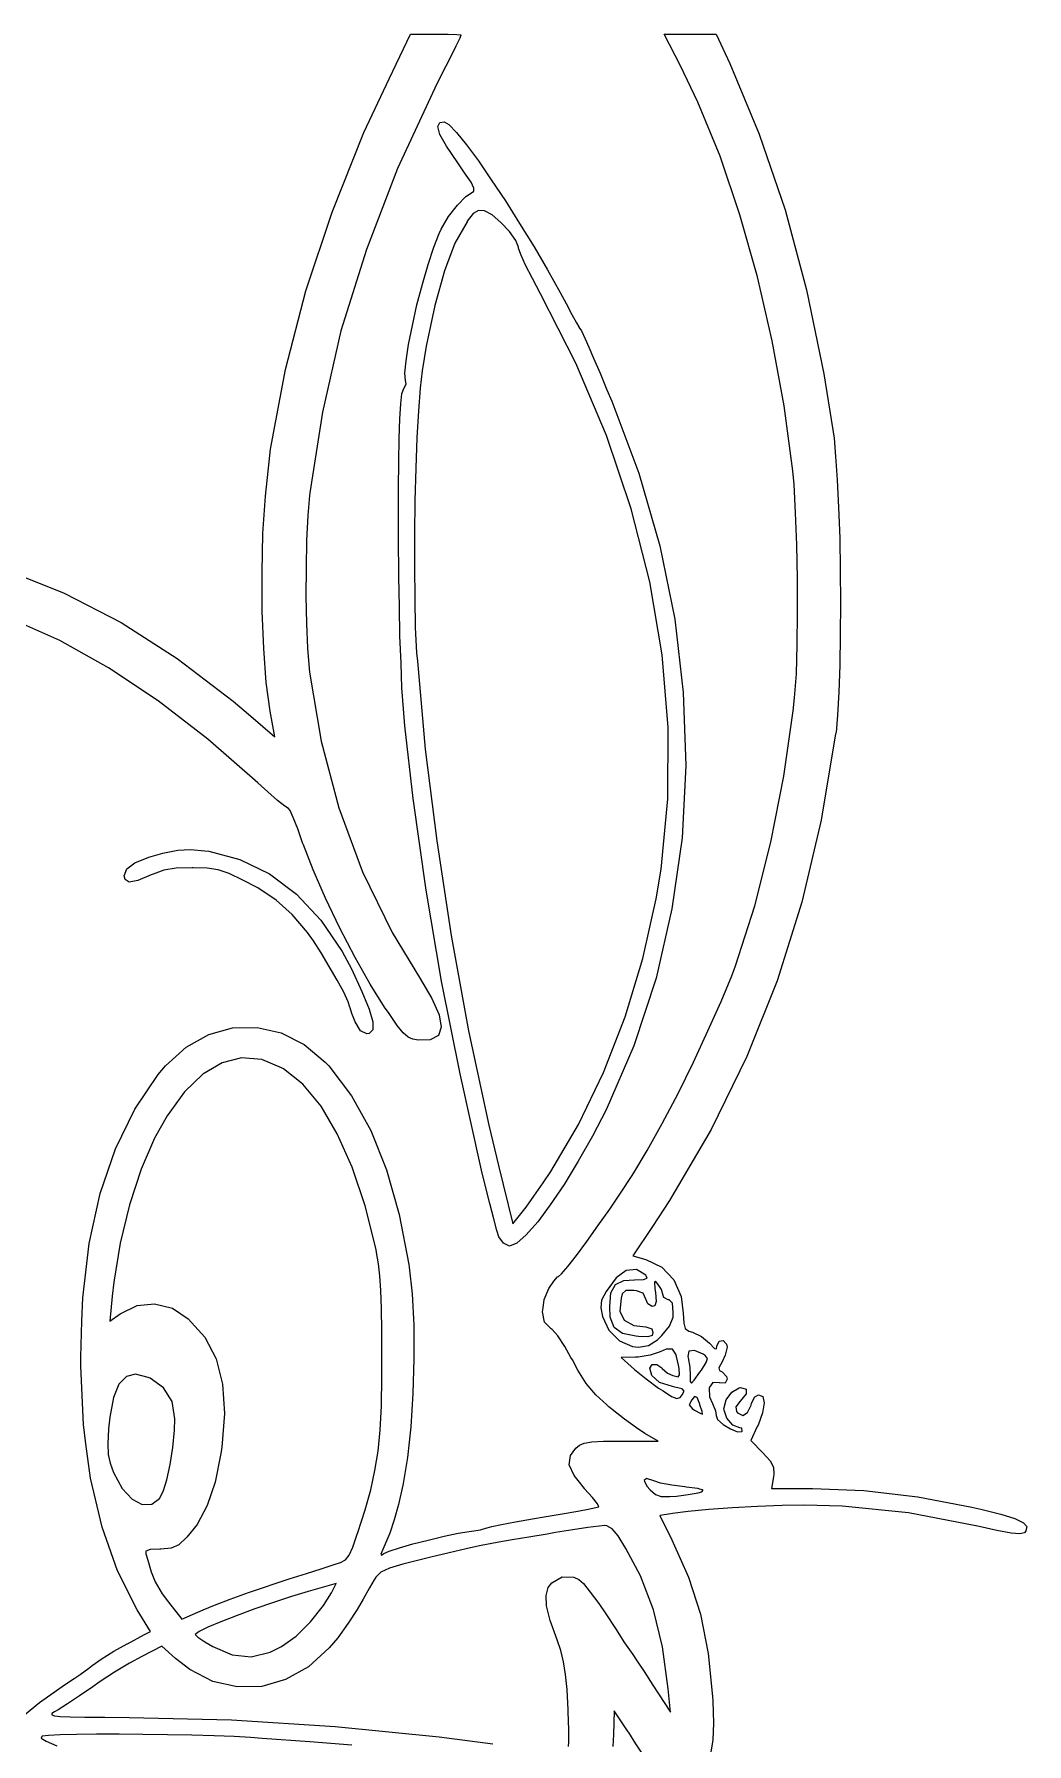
# Model space of a CAD drawing. Extents: x 85.3 to 113.2, y -106.5 to -93.2.
# Drawn here: x 110.012 to 112.468, y -97.719 to -93.487 of the extents above; entities that cross this region are included whole.
import ezdxf

# ---------------------------------------------------------------- set-up
doc = ezdxf.new("R2010")
doc.units = 0
doc.layers.add('BLACK', color=7, linetype='CONTINUOUS')

msp = doc.modelspace()

# ---------------------------------------------------------------- linework, layer by layer
at = {"layer": 'BLACK', "linetype": 'CONTINUOUS'}
for p, q in [((110.89, -93.597), (110.943, -93.4866)), ((110.943, -93.4866), (111.006, -93.4866)), ((111.006, -93.4866), (111.036, -93.4869)), ((111.036, -93.4869), (111.058, -93.4875)), ((111.058, -93.4875), (111.068, -93.4885)), ((111.068, -93.4887), (111.065, -93.4964)), ((111.068, -93.4885), (111.068, -93.4887)), ((111.611, -93.5652), (111.571, -93.4866)), ((111.571, -93.4866), (111.699, -93.4866)), ((111.699, -93.4866), (111.733, -93.5595)), ((111.055, -93.5166), (111.04, -93.5468)), ((111.065, -93.4964), (111.055, -93.5166)), ((111.04, -93.5468), (111.021, -93.5845)), ((111.654, -93.6551), (111.611, -93.5652)), ((111.733, -93.5595), (111.806, -93.7341)), ((110.828, -93.73), (110.89, -93.597)), ((111.021, -93.5845), (111.003, -93.6199)), ((111.003, -93.6199), (110.911, -93.8187)), ((111.709, -93.7888), (111.654, -93.6551)), ((110.749, -93.9269), (110.828, -93.73)), ((111.011, -93.7152), (111.016, -93.7052)), ((111.016, -93.7346), (111.011, -93.7152)), ((111.016, -93.7052), (111.026, -93.7033)), ((111.032, -93.7641), (111.016, -93.7346)), ((111.026, -93.7033), (111.038, -93.7102)), ((111.038, -93.7102), (111.057, -93.7299)), ((111.057, -93.7299), (111.082, -93.7604)), ((111.806, -93.7341), (111.87, -93.9212)), ((111.06, -93.8048), (111.032, -93.7641)), ((111.082, -93.7604), (111.111, -93.8)), ((110.911, -93.8187), (110.834, -94.0196)), ((111.077, -93.8299), (111.06, -93.8048)), ((111.111, -93.8), (111.143, -93.8468)), ((111.758, -93.9336), (111.709, -93.7888)), ((111.093, -93.8531), (111.077, -93.8299)), ((111.1, -93.8674), (111.093, -93.8531)), ((111.1, -93.8754), (111.1, -93.8674)), ((111.143, -93.8468), (111.178, -93.899)), ((111.037, -93.9383), (111.059, -93.91)), ((111.059, -93.91), (111.08, -93.8888)), ((111.08, -93.8888), (111.094, -93.8795)), ((111.094, -93.8795), (111.1, -93.8754)), ((111.178, -93.899), (111.213, -93.9549)), ((110.684, -94.122), (110.749, -93.9269)), ((111.019, -93.969), (111.037, -93.9383)), ((111.083, -93.9507), (111.053, -94.0036)), ((111.098, -93.9306), (111.083, -93.9498)), ((111.083, -93.9498), (111.083, -93.9507)), ((111.111, -93.9231), (111.098, -93.9306)), ((111.126, -93.9242), (111.111, -93.9231)), ((111.145, -93.9341), (111.126, -93.9242)), ((111.126, -93.9242), (111.126, -93.9242)), ((111.167, -93.9526), (111.145, -93.9341)), ((111.188, -93.9751), (111.167, -93.9526)), ((111.802, -94.0869), (111.758, -93.9336)), ((111.87, -93.9212), (111.923, -94.1195)), ((111.001, -94.014), (111.014, -93.9797)), ((111.014, -93.9797), (111.019, -93.969)), ((111.204, -93.9971), (111.188, -93.9751)), ((111.21, -94.0141), (111.204, -93.9971)), ((111.213, -93.9549), (111.249, -94.0126)), ((110.834, -94.0196), (110.771, -94.2212)), ((110.987, -94.057), (111.001, -94.014)), ((111.053, -94.0036), (111.027, -94.0728)), ((111.21, -94.0159), (111.21, -94.0141)), ((111.216, -94.0317), (111.21, -94.0159)), ((111.228, -94.0581), (111.216, -94.0317)), ((111.249, -94.0126), (111.282, -94.0702)), ((110.973, -94.1056), (110.987, -94.057)), ((111.027, -94.0728), (111.003, -94.158)), ((111.245, -94.0917), (111.228, -94.0581)), ((111.282, -94.0702), (111.313, -94.1261)), ((110.634, -94.317), (110.684, -94.122)), ((110.959, -94.1568), (110.973, -94.1056)), ((111.265, -94.1294), (111.245, -94.0917)), ((111.838, -94.2456), (111.802, -94.0869)), ((111.923, -94.1195), (111.966, -94.3277)), ((110.948, -94.2075), (110.959, -94.1568)), ((111.003, -94.158), (110.982, -94.2589)), ((111.352, -94.3007), (111.265, -94.1294)), ((111.313, -94.1261), (111.328, -94.1532)), ((111.328, -94.1532), (111.342, -94.1802)), ((110.938, -94.2546), (110.948, -94.2075)), ((111.342, -94.1802), (111.354, -94.2009)), ((111.354, -94.2009), (111.36, -94.2112)), ((110.771, -94.2212), (110.725, -94.4223)), ((111.36, -94.2112), (111.36, -94.2116)), ((111.36, -94.2116), (111.366, -94.221)), ((111.366, -94.221), (111.375, -94.241)), ((111.375, -94.241), (111.384, -94.2616)), ((111.868, -94.4069), (111.838, -94.2456)), ((110.932, -94.295), (110.938, -94.2546)), ((110.982, -94.2589), (110.972, -94.3199)), ((111.384, -94.2616), (111.396, -94.2889)), ((111.396, -94.2889), (111.412, -94.3259)), ((110.597, -94.514), (110.634, -94.317)), ((110.929, -94.3258), (110.932, -94.295)), ((110.931, -94.3437), (110.929, -94.3258)), ((110.972, -94.3199), (110.967, -94.3625)), ((111.428, -94.4804), (111.352, -94.3007)), ((111.412, -94.3259), (111.429, -94.3671)), ((111.966, -94.3277), (111.991, -94.4866)), ((110.919, -94.4014), (110.922, -94.3769)), ((110.922, -94.3769), (110.925, -94.3681)), ((110.925, -94.3681), (110.932, -94.3522)), ((110.932, -94.3522), (110.931, -94.3437)), ((110.967, -94.3625), (110.963, -94.4188)), ((111.429, -94.3671), (111.441, -94.3949)), ((110.917, -94.4389), (110.919, -94.4014)), ((110.963, -94.4188), (110.959, -94.486)), ((111.441, -94.3949), (111.508, -94.5732)), ((111.889, -94.5679), (111.868, -94.4069)), ((110.725, -94.4223), (110.694, -94.6216)), ((110.915, -94.4876), (110.917, -94.4389)), ((110.914, -94.5455), (110.915, -94.4876)), ((110.959, -94.486), (110.956, -94.5612)), ((111.489, -94.6613), (111.428, -94.4804)), ((111.991, -94.4866), (111.995, -94.5318)), ((110.584, -94.6299), (110.593, -94.5451)), ((110.593, -94.5451), (110.597, -94.514)), ((110.913, -94.6106), (110.914, -94.5455)), ((111.995, -94.5318), (111.999, -94.5901)), ((110.956, -94.5612), (110.954, -94.6415)), ((111.508, -94.5732), (111.56, -94.7535)), ((111.892, -94.6011), (111.889, -94.5679)), ((110.578, -94.7225), (110.584, -94.6299)), ((110.693, -94.6283), (110.689, -94.6784)), ((110.694, -94.6216), (110.693, -94.6283)), ((110.913, -94.681), (110.913, -94.6106)), ((111.896, -94.6718), (111.892, -94.6011)), ((111.999, -94.5901), (112.002, -94.6584)), ((110.954, -94.6415), (110.953, -94.7239)), ((111.535, -94.8426), (111.489, -94.6613)), ((111.899, -94.7511), (111.896, -94.6718)), ((112.002, -94.6584), (112.005, -94.7339)), ((110.689, -94.6784), (110.686, -94.7397)), ((110.913, -94.7547), (110.913, -94.681)), ((110.576, -94.819), (110.578, -94.7225)), ((110.686, -94.7397), (110.685, -94.8076)), ((110.914, -94.8056), (110.913, -94.7547)), ((110.953, -94.7239), (110.953, -94.8056)), ((111.56, -94.7535), (111.597, -94.9348)), ((111.901, -94.8348), (111.899, -94.7511)), ((112.005, -94.7339), (112.006, -94.8136)), ((109.944, -94.8135), (110.086, -94.8703)), ((110.576, -94.9153), (110.576, -94.819)), ((110.685, -94.8076), (110.684, -94.8778)), ((110.914, -94.8298), (110.914, -94.8056)), ((110.916, -94.9043), (110.914, -94.8298)), ((110.953, -94.8056), (110.954, -94.8838)), ((111.566, -95.0234), (111.535, -94.8426)), ((111.901, -94.9187), (111.901, -94.8348)), ((112.006, -94.8136), (112.007, -94.8945)), ((110.086, -94.8703), (110.227, -94.9433)), ((110.684, -94.8778), (110.686, -94.9456)), ((110.954, -94.8838), (110.955, -94.9555)), ((110.58, -95.0073), (110.576, -94.9153)), ((110.917, -94.9762), (110.916, -94.9043)), ((111.9, -94.9986), (111.901, -94.9187)), ((112.007, -94.8945), (112.006, -94.9738)), ((110.075, -94.9879), (109.957, -94.935)), ((110.227, -94.9433), (110.366, -95.0325)), ((110.686, -94.9456), (110.688, -95.0068)), ((110.955, -94.9555), (110.958, -95.0177)), ((111.597, -94.9348), (111.618, -95.1163)), ((110.196, -95.0552), (110.075, -94.9879)), ((110.586, -95.0911), (110.58, -95.0073)), ((110.688, -95.0068), (110.692, -95.0568)), ((110.92, -95.0436), (110.917, -94.9762)), ((111.898, -95.0702), (111.9, -94.9986)), ((112.006, -94.9738), (112.005, -95.0484)), ((110.319, -95.1365), (110.196, -95.0552)), ((110.366, -95.0325), (110.504, -95.1376)), ((110.922, -95.1045), (110.92, -95.0436)), ((110.958, -95.0177), (110.96, -95.0386)), ((110.96, -95.0386), (110.979, -95.2562)), ((111.581, -95.2027), (111.566, -95.0234)), ((112.005, -95.0484), (112.003, -95.1155)), ((110.596, -95.1625), (110.586, -95.0911)), ((110.692, -95.0568), (110.693, -95.0658)), ((110.693, -95.0658), (110.722, -95.2369)), ((111.893, -95.1295), (111.898, -95.0702)), ((110.442, -95.2316), (110.319, -95.1365)), ((110.504, -95.1376), (110.548, -95.1748)), ((110.926, -95.157), (110.922, -95.1045)), ((111.618, -95.1163), (111.624, -95.2969)), ((111.89, -95.162), (111.893, -95.1295)), ((112.003, -95.1155), (112, -95.1721)), ((110.548, -95.1748), (110.607, -95.2258)), ((110.607, -95.2258), (110.596, -95.1625)), ((110.929, -95.1991), (110.926, -95.157)), ((111.867, -95.3237), (111.89, -95.162)), ((112, -95.1721), (111.996, -95.2152)), ((110.95, -95.379), (110.929, -95.1991)), ((111.58, -95.3796), (111.581, -95.2027)), ((111.995, -95.2182), (111.959, -95.4322)), ((111.996, -95.2152), (111.995, -95.2182)), ((110.565, -95.3399), (110.442, -95.2316)), ((110.722, -95.2369), (110.766, -95.4019)), ((110.979, -95.2562), (111.008, -95.4838)), ((111.624, -95.2969), (111.615, -95.4757)), ((110.59, -95.3619), (110.565, -95.3399)), ((111.835, -95.4864), (111.867, -95.3237)), ((110.614, -95.3833), (110.59, -95.3619)), ((110.632, -95.3979), (110.614, -95.3833)), ((110.982, -95.6053), (110.95, -95.379)), ((111.563, -95.5533), (111.58, -95.3796)), ((110.641, -95.4033), (110.632, -95.3979)), ((110.645, -95.4082), (110.641, -95.4033)), ((110.653, -95.4261), (110.645, -95.4082)), ((110.664, -95.454), (110.653, -95.4261)), ((110.766, -95.4019), (110.824, -95.5599)), ((111.959, -95.4322), (111.911, -95.6357)), ((110.676, -95.4887), (110.664, -95.454)), ((111.615, -95.4757), (111.59, -95.6516)), ((110.296, -95.524), (110.33, -95.5144)), ((110.33, -95.5144), (110.367, -95.5068)), ((110.367, -95.5068), (110.399, -95.5047)), ((110.399, -95.5047), (110.434, -95.508)), ((110.434, -95.508), (110.444, -95.5094)), ((110.444, -95.5094), (110.521, -95.5297)), ((110.678, -95.4937), (110.676, -95.4887)), ((110.702, -95.5554), (110.678, -95.4937)), ((111.008, -95.4838), (111.044, -95.7175)), ((111.795, -95.6447), (111.835, -95.4864)), ((110.235, -95.5701), (110.241, -95.553)), ((110.241, -95.553), (110.261, -95.5379)), ((110.261, -95.5379), (110.296, -95.524)), ((110.333, -95.556), (110.306, -95.5659)), ((110.363, -95.5511), (110.333, -95.556)), ((110.403, -95.5499), (110.363, -95.5511)), ((110.405, -95.5499), (110.403, -95.5499)), ((110.44, -95.5511), (110.405, -95.5499)), ((110.467, -95.5555), (110.44, -95.5511)), ((110.494, -95.5647), (110.467, -95.5555)), ((110.521, -95.5297), (110.594, -95.5654)), ((110.733, -95.6255), (110.702, -95.5554)), ((110.824, -95.5599), (110.898, -95.7104)), ((111.551, -95.6272), (111.563, -95.5533)), ((110.237, -95.5793), (110.235, -95.5701)), ((110.247, -95.5858), (110.237, -95.5793)), ((110.268, -95.582), (110.247, -95.5858)), ((110.301, -95.568), (110.268, -95.582)), ((110.306, -95.5659), (110.301, -95.568)), ((110.528, -95.5806), (110.494, -95.5647)), ((110.565, -95.5999), (110.528, -95.5806)), ((110.611, -95.6303), (110.565, -95.5999)), ((110.594, -95.5654), (110.661, -95.6158)), ((111.02, -95.8308), (110.982, -95.6053)), ((110.65, -95.6655), (110.611, -95.6303)), ((110.661, -95.6158), (110.721, -95.68)), ((110.768, -95.6993), (110.733, -95.6255)), ((111.518, -95.7747), (111.551, -95.6272)), ((111.747, -95.7929), (111.795, -95.6447)), ((111.911, -95.6357), (111.85, -95.8303)), ((110.688, -95.7103), (110.65, -95.6655)), ((110.721, -95.68), (110.774, -95.7573)), ((111.59, -95.6516), (111.551, -95.8236)), ((110.703, -95.7311), (110.688, -95.7103)), ((110.722, -95.7609), (110.703, -95.7311)), ((110.806, -95.772), (110.768, -95.6993)), ((110.898, -95.7104), (110.965, -95.8218)), ((111.044, -95.7175), (111.087, -95.9534)), ((110.742, -95.7944), (110.722, -95.7609)), ((110.774, -95.7573), (110.797, -95.8002)), ((110.843, -95.8387), (110.806, -95.772)), ((110.762, -95.8282), (110.742, -95.7944)), ((110.797, -95.8002), (110.823, -95.8567)), ((111.474, -95.919), (111.518, -95.7747)), ((111.738, -95.8173), (111.747, -95.7929)), ((110.778, -95.8585), (110.762, -95.8282)), ((110.789, -95.882), (110.778, -95.8585)), ((110.823, -95.8567), (110.841, -95.9002)), ((110.879, -95.8949), (110.843, -95.8387)), ((110.965, -95.8218), (110.996, -95.8734)), ((111.066, -96.0604), (111.02, -95.8308)), ((111.551, -95.8236), (111.496, -95.9908)), ((111.712, -95.8815), (111.738, -95.8173)), ((111.85, -95.8303), (111.775, -96.0172)), ((110.793, -95.895), (110.789, -95.882)), ((110.794, -95.8967), (110.793, -95.895)), ((110.798, -95.9106), (110.794, -95.8967)), ((110.841, -95.9002), (110.85, -95.9315)), ((110.89, -95.9113), (110.879, -95.8949)), ((110.996, -95.8734), (111.014, -95.9143)), ((111.679, -95.9541), (111.712, -95.8815)), ((110.806, -95.9314), (110.798, -95.9106)), ((110.819, -95.9537), (110.806, -95.9314)), ((110.85, -95.9315), (110.85, -95.9514)), ((110.91, -95.9403), (110.89, -95.9113)), ((110.925, -95.9589), (110.91, -95.9403)), ((111.014, -95.9143), (111.019, -95.9448)), ((111.421, -96.0571), (111.474, -95.919)), ((110.388, -95.9943), (110.444, -95.963)), ((110.444, -95.963), (110.503, -95.9466)), ((110.503, -95.9466), (110.564, -95.9452)), ((110.564, -95.9452), (110.623, -95.9588)), ((110.623, -95.9588), (110.68, -95.9875)), ((110.835, -95.9616), (110.819, -95.9537)), ((110.841, -95.9607), (110.835, -95.9616)), ((110.85, -95.9514), (110.841, -95.9607)), ((110.937, -95.9696), (110.925, -95.9589)), ((110.949, -95.9747), (110.937, -95.9696)), ((110.963, -95.9767), (110.949, -95.9747)), ((110.992, -95.9757), (110.963, -95.9767)), ((111.012, -95.9652), (110.992, -95.9757)), ((111.019, -95.9448), (111.012, -95.9652)), ((111.087, -95.9534), (111.137, -96.1874)), ((111.643, -96.0313), (111.679, -95.9541)), ((110.337, -96.0407), (110.388, -95.9943)), ((110.525, -96.0207), (110.477, -96.0328)), ((110.575, -96.0247), (110.525, -96.0207)), ((110.624, -96.0451), (110.575, -96.0247)), ((110.68, -95.9875), (110.732, -96.0311)), ((111.496, -95.9908), (111.427, -96.1491)), ((111.775, -96.0172), (111.687, -96.1979)), ((110.261, -96.1477), (110.319, -96.0621)), ((110.319, -96.0621), (110.337, -96.0407)), ((110.429, -96.0609), (110.384, -96.1047)), ((110.477, -96.0328), (110.429, -96.0609)), ((110.629, -96.048), (110.624, -96.0451)), ((110.677, -96.0862), (110.629, -96.048)), ((110.732, -96.0311), (110.741, -96.0407)), ((110.741, -96.0407), (110.797, -96.1151)), ((111.119, -96.2991), (111.066, -96.0604)), ((111.359, -96.1858), (111.421, -96.0571)), ((111.605, -96.1089), (111.643, -96.0313)), ((110.384, -96.1047), (110.341, -96.164)), ((110.722, -96.1399), (110.677, -96.0862)), ((111.566, -96.1831), (111.605, -96.1089)), ((110.213, -96.246), (110.261, -96.1477)), ((110.762, -96.2084), (110.722, -96.1399)), ((110.797, -96.1151), (110.845, -96.2005)), ((111.427, -96.1491), (111.393, -96.2145)), ((110.341, -96.164), (110.31, -96.2198)), ((111.137, -96.1874), (111.161, -96.2875)), ((111.29, -96.3021), (111.359, -96.1858)), ((111.529, -96.2499), (111.566, -96.1831)), ((111.687, -96.1979), (111.584, -96.3738)), ((110.31, -96.2198), (110.277, -96.2964)), ((110.799, -96.2909), (110.762, -96.2084)), ((110.845, -96.2005), (110.884, -96.2978)), ((111.393, -96.2145), (111.358, -96.2766)), ((110.175, -96.3568), (110.213, -96.246)), ((111.358, -96.2766), (111.323, -96.3339)), ((111.496, -96.3053), (111.529, -96.2499)), ((110.277, -96.2964), (110.248, -96.3845)), ((110.831, -96.3867), (110.799, -96.2909)), ((110.884, -96.2978), (110.915, -96.4082)), ((111.128, -96.336), (111.119, -96.2991)), ((111.161, -96.2875), (111.196, -96.4316)), ((111.271, -96.3302), (111.29, -96.3021)), ((111.464, -96.3536), (111.49, -96.3144)), ((111.49, -96.3144), (111.496, -96.3053)), ((110.148, -96.4799), (110.175, -96.3568)), ((111.139, -96.3811), (111.128, -96.336)), ((111.229, -96.3901), (111.248, -96.3631)), ((111.248, -96.3631), (111.271, -96.3302)), ((111.323, -96.3339), (111.289, -96.3844)), ((111.436, -96.395), (111.464, -96.3536)), ((110.248, -96.3845), (110.225, -96.4792)), ((110.858, -96.4949), (110.831, -96.3867)), ((110.915, -96.4082), (110.939, -96.5324)), ((111.149, -96.4196), (111.139, -96.3811)), ((111.196, -96.4316), (111.216, -96.407)), ((111.216, -96.407), (111.229, -96.3901)), ((111.289, -96.3844), (111.258, -96.4267)), ((111.407, -96.4363), (111.436, -96.395)), ((111.584, -96.3738), (111.542, -96.4384)), ((111.157, -96.4482), (111.149, -96.4196)), ((111.162, -96.4637), (111.157, -96.4482)), ((111.258, -96.4267), (111.229, -96.459)), ((111.379, -96.4753), (111.407, -96.4363)), ((111.542, -96.4384), (111.493, -96.511)), ((110.132, -96.6149), (110.148, -96.4799)), ((110.225, -96.4792), (110.209, -96.5756)), ((111.173, -96.4793), (111.162, -96.4637)), ((111.188, -96.4866), (111.173, -96.4793)), ((111.206, -96.4795), (111.188, -96.4866)), ((111.229, -96.459), (111.206, -96.4795)), ((111.354, -96.5096), (111.379, -96.4753)), ((110.859, -96.5026), (110.858, -96.4949)), ((110.864, -96.5303), (110.859, -96.5026)), ((110.867, -96.5607), (110.864, -96.5303)), ((110.939, -96.5324), (110.94, -96.5392)), ((111.332, -96.537), (111.354, -96.5096)), ((111.493, -96.511), (111.525, -96.5197)), ((111.525, -96.5197), (111.565, -96.539)), ((110.209, -96.5756), (110.205, -96.611)), ((110.87, -96.5967), (110.867, -96.5607)), ((110.94, -96.5392), (110.947, -96.6052)), ((111.285, -96.592), (111.298, -96.5732)), ((111.298, -96.5732), (111.307, -96.5625)), ((111.307, -96.5625), (111.309, -96.5616)), ((111.309, -96.5616), (111.317, -96.5551)), ((111.317, -96.5551), (111.332, -96.537)), ((111.452, -96.5655), (111.427, -96.5988)), ((111.45, -96.5821), (111.471, -96.5721)), ((111.477, -96.5468), (111.452, -96.5655)), ((111.471, -96.5721), (111.497, -96.5699)), ((111.502, -96.5446), (111.477, -96.5468)), ((111.497, -96.5699), (111.52, -96.5692)), ((111.525, -96.559), (111.502, -96.5446)), ((111.52, -96.5692), (111.529, -96.5663)), ((111.526, -96.5602), (111.525, -96.559)), ((111.529, -96.5663), (111.526, -96.5602)), ((111.549, -96.5735), (111.547, -96.5763)), ((111.547, -96.5763), (111.548, -96.5925)), ((111.556, -96.5819), (111.549, -96.5735)), ((111.565, -96.539), (111.595, -96.5703)), ((111.595, -96.5703), (111.613, -96.6114)), ((110.13, -96.6728), (110.132, -96.6149)), ((110.205, -96.611), (110.199, -96.6728)), ((110.871, -96.641), (110.87, -96.5967)), ((110.947, -96.6052), (110.951, -96.6822)), ((111.271, -96.6395), (111.274, -96.6188)), ((111.274, -96.6188), (111.285, -96.592)), ((111.416, -96.6205), (111.414, -96.6395)), ((111.427, -96.5988), (111.416, -96.6205)), ((111.436, -96.6366), (111.439, -96.6028)), ((111.439, -96.6028), (111.45, -96.5821)), ((111.464, -96.6153), (111.461, -96.6477)), ((111.467, -96.6051), (111.464, -96.6153)), ((111.476, -96.5968), (111.467, -96.6051)), ((111.496, -96.5965), (111.476, -96.5968)), ((111.502, -96.5972), (111.496, -96.5965)), ((111.519, -96.6036), (111.502, -96.5972)), ((111.525, -96.6178), (111.519, -96.6036)), ((111.53, -96.6295), (111.525, -96.6178)), ((111.548, -96.5925), (111.549, -96.6012)), ((111.549, -96.6012), (111.551, -96.6239)), ((111.564, -96.5941), (111.556, -96.5819)), ((111.568, -96.609), (111.564, -96.5941)), ((111.57, -96.6141), (111.568, -96.609)), ((111.581, -96.6199), (111.57, -96.6141)), ((111.583, -96.6201), (111.581, -96.6199)), ((111.591, -96.628), (111.583, -96.6201)), ((111.613, -96.6114), (111.618, -96.6526)), ((110.199, -96.6728), (110.225, -96.6546)), ((110.225, -96.6546), (110.267, -96.634)), ((110.267, -96.634), (110.31, -96.6293)), ((110.31, -96.6293), (110.354, -96.6404)), ((110.354, -96.6404), (110.393, -96.6668)), ((110.872, -96.6965), (110.871, -96.641)), ((111.27, -96.6494), (111.271, -96.6395)), ((111.275, -96.675), (111.27, -96.6494)), ((111.414, -96.6395), (111.418, -96.6606)), ((111.418, -96.6606), (111.434, -96.6951)), ((111.437, -96.6628), (111.436, -96.6366)), ((111.447, -96.6881), (111.437, -96.6628)), ((111.461, -96.6477), (111.472, -96.6704)), ((111.541, -96.6366), (111.53, -96.6295)), ((111.548, -96.6344), (111.541, -96.6366)), ((111.551, -96.6239), (111.548, -96.6344)), ((111.584, -96.6849), (111.593, -96.6625)), ((111.593, -96.6499), (111.591, -96.628)), ((111.593, -96.6625), (111.593, -96.6499)), ((111.618, -96.6526), (111.619, -96.6777)), ((110.127, -96.7616), (110.13, -96.6728)), ((110.393, -96.6668), (110.434, -96.7123)), ((110.872, -96.7658), (110.872, -96.6965)), ((110.951, -96.6822), (110.951, -96.7658)), ((111.291, -96.6912), (111.275, -96.675)), ((111.294, -96.6933), (111.291, -96.6912)), ((111.308, -96.7091), (111.294, -96.6933)), ((111.434, -96.6951), (111.46, -96.721)), ((111.468, -96.7028), (111.447, -96.6881)), ((111.501, -96.7097), (111.468, -96.7028)), ((111.472, -96.6704), (111.496, -96.6832)), ((111.496, -96.6832), (111.525, -96.6865)), ((111.525, -96.6865), (111.54, -96.6917)), ((111.54, -96.6917), (111.543, -96.7002)), ((111.543, -96.7002), (111.541, -96.7081)), ((111.565, -96.7083), (111.584, -96.6849)), ((111.619, -96.6777), (111.623, -96.6911)), ((111.623, -96.6911), (111.632, -96.6976)), ((111.632, -96.6976), (111.641, -96.7001)), ((111.641, -96.7001), (111.663, -96.7104)), ((110.434, -96.7123), (110.462, -96.7658)), ((111.325, -96.7354), (111.308, -96.7091)), ((111.34, -96.7622), (111.325, -96.7354)), ((111.46, -96.721), (111.492, -96.735)), ((111.492, -96.735), (111.507, -96.7366)), ((111.507, -96.7102), (111.501, -96.7097)), ((111.53, -96.7111), (111.507, -96.7102)), ((111.507, -96.7366), (111.532, -96.7326)), ((111.541, -96.7081), (111.53, -96.7111)), ((111.532, -96.7326), (111.554, -96.7185)), ((111.554, -96.7185), (111.565, -96.7083)), ((111.576, -96.7419), (111.561, -96.7484)), ((111.591, -96.7418), (111.576, -96.7419)), ((111.6, -96.7542), (111.591, -96.7418)), ((111.632, -96.7471), (111.629, -96.7598)), ((111.646, -96.7451), (111.632, -96.7471)), ((111.667, -96.7546), (111.646, -96.7451)), ((111.663, -96.7104), (111.683, -96.7273)), ((111.683, -96.7273), (111.695, -96.7404)), ((111.695, -96.7404), (111.7, -96.7409)), ((111.7, -96.7409), (111.701, -96.7345)), ((111.701, -96.7345), (111.707, -96.7223)), ((111.707, -96.7223), (111.717, -96.7208)), ((111.717, -96.7208), (111.725, -96.7294)), ((111.727, -96.7369), (111.722, -96.7566)), ((111.725, -96.7294), (111.727, -96.7369)), ((110.127, -96.7837), (110.127, -96.7616)), ((110.134, -96.928), (110.127, -96.7837)), ((110.462, -96.7658), (110.478, -96.8282)), ((110.872, -96.8102), (110.872, -96.7658)), ((110.951, -96.7658), (110.949, -96.8513)), ((111.344, -96.7686), (111.34, -96.7622)), ((111.357, -96.7942), (111.344, -96.7686)), ((111.5, -96.7619), (111.464, -96.7622)), ((111.464, -96.7622), (111.497, -96.7918)), ((111.506, -96.7617), (111.5, -96.7619)), ((111.536, -96.7571), (111.506, -96.7617)), ((111.535, -96.7892), (111.541, -96.7798)), ((111.54, -96.8068), (111.535, -96.7892)), ((111.561, -96.7484), (111.536, -96.7571)), ((111.541, -96.7798), (111.553, -96.7796)), ((111.553, -96.7796), (111.565, -96.7882)), ((111.565, -96.7882), (111.566, -96.7897)), ((111.566, -96.7897), (111.579, -96.8009)), ((111.601, -96.7598), (111.6, -96.7542)), ((111.606, -96.7813), (111.601, -96.7598)), ((111.608, -96.7896), (111.606, -96.7813)), ((111.609, -96.8055), (111.608, -96.7896)), ((111.629, -96.7598), (111.63, -96.7637)), ((111.63, -96.7637), (111.634, -96.7866)), ((111.634, -96.7866), (111.635, -96.8067)), ((111.663, -96.7939), (111.675, -96.7751)), ((111.672, -96.7578), (111.667, -96.7546)), ((111.678, -96.7647), (111.672, -96.7578)), ((111.675, -96.7751), (111.678, -96.7647)), ((111.714, -96.7734), (111.706, -96.7879)), ((111.706, -96.7879), (111.708, -96.7948)), ((111.722, -96.7566), (111.714, -96.7734)), ((110.221, -96.8285), (110.208, -96.8619)), ((110.24, -96.8094), (110.221, -96.8285)), ((110.263, -96.8041), (110.24, -96.8094)), ((110.294, -96.8117), (110.263, -96.8041)), ((110.299, -96.8139), (110.294, -96.8117)), ((110.332, -96.8377), (110.299, -96.8139)), ((110.478, -96.8282), (110.483, -96.9008)), ((110.871, -96.8818), (110.872, -96.8102)), ((111.378, -96.8272), (111.357, -96.7942)), ((111.402, -96.8552), (111.378, -96.8272)), ((111.497, -96.7918), (111.526, -96.815)), ((111.526, -96.815), (111.557, -96.8383)), ((111.559, -96.8241), (111.54, -96.8068)), ((111.591, -96.8346), (111.559, -96.8241)), ((111.579, -96.8009), (111.592, -96.8073)), ((111.592, -96.8073), (111.605, -96.8101)), ((111.605, -96.8101), (111.609, -96.8055)), ((111.635, -96.8067), (111.635, -96.8216)), ((111.635, -96.8216), (111.638, -96.826)), ((111.638, -96.826), (111.645, -96.8188)), ((111.645, -96.8188), (111.659, -96.799)), ((111.659, -96.799), (111.663, -96.7939)), ((111.691, -96.8245), (111.683, -96.8361)), ((111.707, -96.8251), (111.691, -96.8245)), ((111.708, -96.8253), (111.707, -96.8251)), ((111.708, -96.7948), (111.714, -96.7978)), ((111.722, -96.8259), (111.708, -96.8253)), ((111.714, -96.7978), (111.725, -96.8094)), ((111.727, -96.8164), (111.722, -96.8259)), ((111.725, -96.8094), (111.727, -96.8164)), ((110.208, -96.8619), (110.199, -96.9105)), ((110.353, -96.8714), (110.332, -96.8377)), ((110.36, -96.9143), (110.353, -96.8714)), ((110.949, -96.8513), (110.944, -96.9343)), ((111.429, -96.8799), (111.402, -96.8552)), ((111.557, -96.8383), (111.568, -96.8454)), ((111.568, -96.8454), (111.589, -96.859)), ((111.589, -96.859), (111.602, -96.8639)), ((111.597, -96.8357), (111.591, -96.8346)), ((111.615, -96.8402), (111.597, -96.8357)), ((111.602, -96.8639), (111.61, -96.8611)), ((111.61, -96.8611), (111.615, -96.8551)), ((111.62, -96.8458), (111.615, -96.8402)), ((111.615, -96.8551), (111.62, -96.8458)), ((111.639, -96.8675), (111.633, -96.8799)), ((111.646, -96.8591), (111.639, -96.8675)), ((111.652, -96.8615), (111.646, -96.8591)), ((111.659, -96.8779), (111.652, -96.8615)), ((111.683, -96.8361), (111.682, -96.8386)), ((111.682, -96.8386), (111.683, -96.8599)), ((111.683, -96.8599), (111.69, -96.8767)), ((111.718, -96.8899), (111.724, -96.8676)), ((111.724, -96.8676), (111.738, -96.8481)), ((111.738, -96.8481), (111.756, -96.8372)), ((111.759, -96.8705), (111.748, -96.885)), ((111.756, -96.8372), (111.76, -96.8366)), ((111.774, -96.8523), (111.759, -96.8705)), ((111.76, -96.8366), (111.774, -96.8406)), ((111.774, -96.8406), (111.774, -96.8523)), ((111.787, -96.8757), (111.795, -96.8601)), ((111.795, -96.8601), (111.804, -96.8548)), ((111.804, -96.8548), (111.815, -96.8589)), ((111.818, -96.8747), (111.814, -96.8994)), ((111.815, -96.8589), (111.818, -96.8747)), ((110.199, -96.9105), (110.196, -96.9387)), ((110.359, -96.9427), (110.36, -96.9143)), ((110.483, -96.9008), (110.476, -96.9846)), ((110.868, -96.9421), (110.871, -96.8818)), ((111.434, -96.8846), (111.429, -96.8799)), ((111.442, -96.8911), (111.434, -96.8846)), ((111.473, -96.9154), (111.442, -96.8911)), ((111.502, -96.9367), (111.473, -96.9154)), ((111.633, -96.8799), (111.64, -96.8888)), ((111.64, -96.8888), (111.646, -96.8926)), ((111.646, -96.8926), (111.66, -96.9003)), ((111.659, -96.8798), (111.659, -96.8779)), ((111.665, -96.8963), (111.659, -96.8798)), ((111.66, -96.9003), (111.666, -96.903)), ((111.666, -96.903), (111.665, -96.8963)), ((111.69, -96.8767), (111.698, -96.8944)), ((111.698, -96.8944), (111.699, -96.9064)), ((111.699, -96.9064), (111.703, -96.916)), ((111.703, -96.916), (111.717, -96.928)), ((111.719, -96.8932), (111.718, -96.8899)), ((111.726, -96.9129), (111.719, -96.8932)), ((111.741, -96.9296), (111.726, -96.9129)), ((111.748, -96.885), (111.75, -96.8962)), ((111.75, -96.8962), (111.752, -96.8998)), ((111.752, -96.8998), (111.765, -96.9062)), ((111.765, -96.9062), (111.777, -96.8988)), ((111.777, -96.8988), (111.786, -96.8803)), ((111.786, -96.8803), (111.787, -96.8757)), ((111.814, -96.8994), (111.803, -96.9299)), ((110.14, -96.976), (110.134, -96.928)), ((110.196, -96.9387), (110.194, -96.976)), ((110.355, -96.9849), (110.359, -96.9427)), ((110.863, -96.9945), (110.868, -96.9421)), ((110.944, -96.9343), (110.936, -97.0102)), ((111.523, -96.9508), (111.502, -96.9367)), ((111.556, -96.9692), (111.523, -96.9508)), ((111.717, -96.928), (111.735, -96.9391)), ((111.735, -96.9391), (111.752, -96.9461)), ((111.758, -96.9366), (111.741, -96.9296)), ((111.752, -96.9461), (111.763, -96.9459)), ((111.763, -96.9376), (111.758, -96.9366)), ((111.764, -96.9449), (111.763, -96.9376)), ((111.763, -96.9459), (111.764, -96.9449)), ((111.801, -96.9329), (111.785, -96.9678)), ((111.803, -96.9299), (111.801, -96.9329)), ((110.151, -97.0609), (110.14, -96.976)), ((110.194, -96.976), (110.195, -97.0027)), ((110.348, -97.027), (110.355, -96.9849)), ((110.474, -97.0001), (110.46, -97.0711)), ((110.476, -96.9846), (110.474, -97.0001)), ((110.855, -97.0426), (110.863, -96.9945)), ((111.339, -97.0048), (111.352, -96.9866)), ((111.352, -96.9866), (111.361, -96.9792)), ((111.361, -96.9792), (111.373, -96.9743)), ((111.373, -96.9743), (111.392, -96.9715)), ((111.392, -96.9715), (111.421, -96.97)), ((111.421, -96.97), (111.462, -96.9696)), ((111.462, -96.9696), (111.556, -96.9692)), ((111.785, -96.9678), (111.815, -96.9983)), ((111.815, -96.9983), (111.833, -97.0183)), ((110.195, -97.0027), (110.2, -97.0244)), ((110.2, -97.0244), (110.208, -97.0469)), ((110.34, -97.065), (110.348, -97.027)), ((110.845, -97.0898), (110.855, -97.0426)), ((110.936, -97.0102), (110.925, -97.0744)), ((111.336, -97.0279), (111.339, -97.0048)), ((111.348, -97.0547), (111.336, -97.0279)), ((111.833, -97.0183), (111.841, -97.034)), ((111.841, -97.034), (111.842, -97.0515)), ((110.18, -97.1821), (110.151, -97.0609)), ((110.208, -97.0469), (110.208, -97.0473)), ((110.208, -97.0473), (110.23, -97.0867)), ((110.331, -97.0946), (110.34, -97.065)), ((110.46, -97.0711), (110.44, -97.1287)), ((110.924, -97.0783), (110.913, -97.1265)), ((110.925, -97.0744), (110.924, -97.0783)), ((111.358, -97.0673), (111.348, -97.0547)), ((111.374, -97.0871), (111.358, -97.0673)), ((111.527, -97.0623), (111.521, -97.0673)), ((111.521, -97.0673), (111.528, -97.081)), ((111.545, -97.068), (111.527, -97.0623)), ((111.528, -97.081), (111.536, -97.0897)), ((111.562, -97.0733), (111.545, -97.068)), ((111.59, -97.0787), (111.562, -97.0733)), ((111.622, -97.0829), (111.59, -97.0787)), ((111.625, -97.0831), (111.622, -97.0829)), ((111.654, -97.0869), (111.625, -97.0831)), ((111.841, -97.0577), (111.836, -97.0866)), ((111.836, -97.0866), (111.938, -97.0866)), ((111.842, -97.0515), (111.841, -97.0577)), ((111.938, -97.0866), (112.065, -97.092)), ((110.23, -97.0867), (110.254, -97.1134)), ((110.254, -97.1134), (110.279, -97.1266)), ((110.279, -97.1266), (110.303, -97.1253)), ((110.303, -97.1253), (110.322, -97.1118)), ((110.322, -97.1118), (110.331, -97.0946)), ((110.44, -97.1287), (110.415, -97.1756)), ((110.831, -97.1396), (110.845, -97.0898)), ((110.913, -97.1265), (110.903, -97.1642)), ((111.374, -97.0878), (111.374, -97.0871)), ((111.393, -97.1088), (111.374, -97.0878)), ((111.406, -97.1246), (111.393, -97.1088)), ((111.409, -97.1319), (111.406, -97.1246)), ((111.536, -97.0897), (111.549, -97.1014)), ((111.549, -97.1014), (111.563, -97.1066)), ((111.563, -97.1066), (111.585, -97.1069)), ((111.585, -97.1069), (111.601, -97.1054)), ((111.601, -97.1054), (111.63, -97.1017)), ((111.63, -97.1017), (111.655, -97.0973)), ((111.667, -97.0907), (111.654, -97.0869)), ((111.655, -97.0973), (111.664, -97.0947)), ((111.664, -97.0947), (111.667, -97.0907)), ((111.918, -97.1284), (111.863, -97.1292)), ((112.011, -97.1309), (111.918, -97.1284)), ((112.065, -97.092), (112.198, -97.1076)), ((112.198, -97.1076), (112.332, -97.1327)), ((110.813, -97.1954), (110.831, -97.1396)), ((110.903, -97.1642), (110.892, -97.1975)), ((111.168, -97.1756), (111.203, -97.1691)), ((111.203, -97.1691), (111.245, -97.1617)), ((111.245, -97.1617), (111.274, -97.1569)), ((111.274, -97.1569), (111.318, -97.1494)), ((111.318, -97.1494), (111.357, -97.1425)), ((111.357, -97.1425), (111.387, -97.137)), ((111.387, -97.137), (111.405, -97.1332)), ((111.405, -97.1332), (111.409, -97.1319)), ((111.587, -97.1493), (111.56, -97.154)), ((111.56, -97.154), (111.59, -97.214)), ((111.591, -97.1486), (111.587, -97.1493)), ((111.63, -97.1436), (111.591, -97.1486)), ((111.681, -97.1388), (111.63, -97.1436)), ((111.74, -97.1347), (111.681, -97.1388)), ((111.802, -97.1314), (111.74, -97.1347)), ((111.863, -97.1292), (111.802, -97.1314)), ((112.175, -97.1473), (112.011, -97.1309)), ((112.342, -97.1793), (112.175, -97.1473)), ((112.332, -97.1327), (112.354, -97.1377)), ((112.354, -97.1377), (112.404, -97.1504)), ((112.404, -97.1504), (112.438, -97.1614)), ((112.438, -97.1614), (112.46, -97.1714)), ((110.218, -97.291), (110.18, -97.1821)), ((110.39, -97.2075), (110.37, -97.226)), ((110.415, -97.1756), (110.39, -97.2075)), ((110.8, -97.2317), (110.811, -97.2)), ((110.811, -97.2), (110.813, -97.1954)), ((110.892, -97.1975), (110.877, -97.2322)), ((110.987, -97.2143), (111.026, -97.2051)), ((111.026, -97.2051), (111.061, -97.1976)), ((111.061, -97.1976), (111.088, -97.1929)), ((111.088, -97.1929), (111.094, -97.1922)), ((111.094, -97.1922), (111.116, -97.1888)), ((111.116, -97.1888), (111.132, -97.1844)), ((111.132, -97.1844), (111.133, -97.1838)), ((111.133, -97.1838), (111.144, -97.1807)), ((111.144, -97.1807), (111.168, -97.1756)), ((111.236, -97.2073), (111.195, -97.2142)), ((111.281, -97.1996), (111.236, -97.2073)), ((111.302, -97.1961), (111.281, -97.1996)), ((111.345, -97.1891), (111.302, -97.1961)), ((111.382, -97.1835), (111.345, -97.1891)), ((111.41, -97.1798), (111.382, -97.1835)), ((111.424, -97.1784), (111.41, -97.1798)), ((111.429, -97.1789), (111.424, -97.1784)), ((111.442, -97.1863), (111.429, -97.1789)), ((111.457, -97.2042), (111.442, -97.1863)), ((111.476, -97.235), (111.457, -97.2042)), ((112.343, -97.1796), (112.342, -97.1793)), ((112.394, -97.1908), (112.343, -97.1796)), ((112.429, -97.1972), (112.394, -97.1908)), ((112.451, -97.1991), (112.429, -97.1972)), ((112.462, -97.1966), (112.451, -97.1991)), ((112.46, -97.1714), (112.468, -97.1812)), ((112.466, -97.1916), (112.462, -97.1966)), ((112.468, -97.1812), (112.466, -97.1916)), ((110.299, -97.2377), (110.288, -97.2417)), ((110.288, -97.2417), (110.288, -97.2486)), ((110.288, -97.2486), (110.293, -97.2641)), ((110.323, -97.2366), (110.299, -97.2377)), ((110.325, -97.2366), (110.323, -97.2366)), ((110.351, -97.2345), (110.325, -97.2366)), ((110.37, -97.226), (110.351, -97.2345)), ((110.782, -97.2632), (110.791, -97.2515)), ((110.791, -97.2515), (110.8, -97.2317)), ((110.877, -97.2322), (110.87, -97.2491)), ((110.87, -97.2491), (110.871, -97.2519)), ((110.871, -97.2519), (110.877, -97.2479)), ((110.877, -97.2479), (110.89, -97.242)), ((110.89, -97.242), (110.916, -97.2337)), ((110.916, -97.2337), (110.949, -97.2241)), ((110.949, -97.2241), (110.987, -97.2143)), ((111.039, -97.2457), (110.993, -97.2568)), ((111.081, -97.2359), (111.039, -97.2457)), ((111.114, -97.2285), (111.081, -97.2359)), ((111.135, -97.2243), (111.114, -97.2285)), ((111.14, -97.2235), (111.135, -97.2243)), ((111.162, -97.2198), (111.14, -97.2235)), ((111.195, -97.2142), (111.162, -97.2198)), ((111.512, -97.3033), (111.476, -97.235)), ((111.59, -97.214), (111.631, -97.306)), ((110.267, -97.3873), (110.218, -97.291)), ((110.293, -97.2641), (110.3, -97.2874)), ((110.3, -97.2874), (110.301, -97.2934)), ((110.301, -97.2934), (110.311, -97.3179)), ((110.643, -97.3107), (110.686, -97.297)), ((110.686, -97.297), (110.722, -97.2855)), ((110.722, -97.2855), (110.747, -97.2775)), ((110.747, -97.2775), (110.752, -97.2761)), ((110.752, -97.2761), (110.77, -97.2701)), ((110.77, -97.2701), (110.782, -97.2632)), ((110.87, -97.2938), (110.857, -97.3061)), ((110.891, -97.284), (110.87, -97.2938)), ((110.924, -97.2743), (110.891, -97.284)), ((110.947, -97.2685), (110.924, -97.2743)), ((110.993, -97.2568), (110.947, -97.2685)), ((110.311, -97.3179), (110.329, -97.3473)), ((110.542, -97.3445), (110.589, -97.3284)), ((110.589, -97.3284), (110.598, -97.3254)), ((110.598, -97.3254), (110.643, -97.3107)), ((110.759, -97.3222), (110.69, -97.3418)), ((110.748, -97.3447), (110.759, -97.3222)), ((110.842, -97.3326), (110.826, -97.3604)), ((110.853, -97.3128), (110.842, -97.3326)), ((110.857, -97.3061), (110.853, -97.3128)), ((111.279, -97.3514), (111.284, -97.3322)), ((111.284, -97.3322), (111.293, -97.3207)), ((111.293, -97.3207), (111.318, -97.3054)), ((111.318, -97.3054), (111.347, -97.3061)), ((111.347, -97.3061), (111.36, -97.3117)), ((111.36, -97.3117), (111.371, -97.322)), ((111.371, -97.322), (111.388, -97.3431)), ((111.544, -97.3872), (111.512, -97.3033)), ((111.631, -97.306), (111.661, -97.3982)), ((110.329, -97.3473), (110.344, -97.3684)), ((110.344, -97.3684), (110.377, -97.4106)), ((110.43, -97.387), (110.458, -97.3755)), ((110.458, -97.3755), (110.497, -97.3608)), ((110.497, -97.3608), (110.542, -97.3445)), ((110.604, -97.3688), (110.558, -97.3848)), ((110.649, -97.3541), (110.604, -97.3688)), ((110.69, -97.3418), (110.649, -97.3541)), ((110.696, -97.4168), (110.728, -97.3767)), ((110.728, -97.3767), (110.748, -97.3447)), ((110.826, -97.3604), (110.811, -97.3863)), ((111.28, -97.3776), (111.279, -97.3514)), ((111.289, -97.4135), (111.28, -97.3776)), ((111.388, -97.3431), (111.409, -97.3717)), ((111.409, -97.3717), (111.426, -97.3972)), ((110.3, -97.4408), (110.267, -97.3873)), ((110.377, -97.4106), (110.43, -97.387)), ((110.474, -97.4166), (110.442, -97.4303)), ((110.514, -97.4011), (110.474, -97.4166)), ((110.558, -97.3848), (110.514, -97.4011)), ((110.66, -97.4524), (110.696, -97.4168)), ((110.789, -97.42), (110.763, -97.4564)), ((110.811, -97.3863), (110.789, -97.42)), ((111.306, -97.4616), (111.289, -97.4135)), ((111.426, -97.3972), (111.45, -97.4333)), ((111.567, -97.4791), (111.544, -97.3872)), ((111.661, -97.3982), (111.68, -97.4954)), ((110.243, -97.4709), (110.285, -97.4486)), ((110.285, -97.4486), (110.3, -97.4408)), ((110.42, -97.4411), (110.41, -97.448)), ((110.41, -97.448), (110.41, -97.4486)), ((110.41, -97.4486), (110.417, -97.4547)), ((110.417, -97.4547), (110.434, -97.4661)), ((110.442, -97.4303), (110.42, -97.4411)), ((110.434, -97.4661), (110.454, -97.478)), ((110.624, -97.4781), (110.66, -97.4524)), ((110.763, -97.4564), (110.742, -97.4816)), ((111.315, -97.4879), (111.306, -97.4616)), ((111.45, -97.4333), (111.473, -97.4686)), ((110.155, -97.525), (110.178, -97.5089)), ((110.178, -97.5089), (110.209, -97.4895)), ((110.209, -97.4895), (110.242, -97.4711)), ((110.242, -97.4711), (110.243, -97.4709)), ((110.278, -97.5027), (110.248, -97.519)), ((110.328, -97.4774), (110.278, -97.5027)), ((110.362, -97.5078), (110.328, -97.4774)), ((110.397, -97.5352), (110.362, -97.5078)), ((110.454, -97.478), (110.502, -97.4988)), ((110.502, -97.4988), (110.549, -97.5034)), ((110.549, -97.5034), (110.596, -97.4919)), ((110.596, -97.4919), (110.624, -97.4781)), ((110.742, -97.4816), (110.691, -97.5282)), ((111.322, -97.5162), (111.315, -97.4879)), ((111.473, -97.4686), (111.493, -97.4981)), ((111.493, -97.4981), (111.502, -97.5116)), ((111.581, -97.5824), (111.567, -97.4791)), ((111.68, -97.4954), (111.69, -97.6021)), ((110.111, -97.5574), (110.126, -97.5473)), ((110.126, -97.5473), (110.147, -97.5316)), ((110.147, -97.5316), (110.155, -97.525)), ((110.211, -97.5415), (110.173, -97.5663)), ((110.248, -97.519), (110.211, -97.5415)), ((110.454, -97.5644), (110.397, -97.5352)), ((110.691, -97.5282), (110.634, -97.5599)), ((111.327, -97.5469), (111.322, -97.5162)), ((111.331, -97.5847), (111.327, -97.5469)), ((111.502, -97.5116), (111.521, -97.5402)), ((111.521, -97.5402), (111.543, -97.5739)), ((110.025, -97.6162), (110.087, -97.5728)), ((110.087, -97.5728), (110.111, -97.5574)), ((110.157, -97.5777), (110.124, -97.6001)), ((110.173, -97.5663), (110.157, -97.5777)), ((110.514, -97.5781), (110.454, -97.5644)), ((110.575, -97.5766), (110.514, -97.5781)), ((110.634, -97.5599), (110.575, -97.5766)), ((111.333, -97.6345), (111.331, -97.5847)), ((111.543, -97.5739), (111.557, -97.5949)), ((111.586, -97.6408), (111.581, -97.5824)), ((109.988, -97.6469), (110.025, -97.6162)), ((110.071, -97.6347), (110.062, -97.64)), ((110.094, -97.62), (110.071, -97.6347)), ((110.124, -97.6001), (110.094, -97.62)), ((111.333, -97.6397), (111.333, -97.6345)), ((111.447, -97.6368), (111.445, -97.696)), ((111.482, -97.6888), (111.447, -97.6368)), ((111.557, -97.5949), (111.586, -97.6408)), ((111.69, -97.6021), (111.691, -97.6131)), ((111.691, -97.6131), (111.693, -97.6681)), ((110.062, -97.64), (110.056, -97.6439)), ((110.056, -97.6439), (110.056, -97.6469)), ((110.056, -97.6469), (110.062, -97.6492)), ((110.062, -97.6492), (110.076, -97.6508)), ((110.076, -97.6508), (110.101, -97.6519)), ((110.101, -97.6519), (110.137, -97.6526)), ((110.137, -97.6526), (110.187, -97.653)), ((110.187, -97.653), (110.247, -97.6533)), ((110.247, -97.6533), (110.5, -97.6594)), ((110.5, -97.6594), (110.757, -97.6756)), ((110.757, -97.6756), (111.014, -97.7014)), ((111.335, -97.6839), (111.333, -97.6397)), ((111.693, -97.6681), (111.691, -97.7092)), ((110.031, -97.7003), (110.029, -97.7049)), ((110.029, -97.7049), (110.042, -97.7126)), ((110.032, -97.7), (110.031, -97.7003)), ((110.047, -97.6981), (110.032, -97.7)), ((110.042, -97.7126), (110.068, -97.7235)), ((110.076, -97.6967), (110.047, -97.6981)), ((110.117, -97.6958), (110.076, -97.6967)), ((110.166, -97.6953), (110.117, -97.6958)), ((110.222, -97.6952), (110.166, -97.6953)), ((110.281, -97.6956), (110.222, -97.6952)), ((110.342, -97.6964), (110.281, -97.6956)), ((110.402, -97.6976), (110.342, -97.6964)), ((110.457, -97.6992), (110.402, -97.6976)), ((110.507, -97.7011), (110.457, -97.6992)), ((110.547, -97.7034), (110.507, -97.7011)), ((110.576, -97.7054), (110.547, -97.7034)), ((110.694, -97.714), (110.576, -97.7054)), ((110.798, -97.7225), (110.694, -97.714)), ((111.014, -97.7014), (111.147, -97.719)), ((111.334, -97.7258), (111.335, -97.7141)), ((111.335, -97.7141), (111.335, -97.6839)), ((111.445, -97.696), (111.444, -97.7258)), ((111.483, -97.6904), (111.482, -97.6888)), ((111.501, -97.7186), (111.483, -97.6904)), ((111.517, -97.7434), (111.501, -97.7186)), ((111.691, -97.7092), (111.686, -97.7393))]:
    msp.add_line(p, q, dxfattribs=at)

doc.saveas('drawing.dxf')
